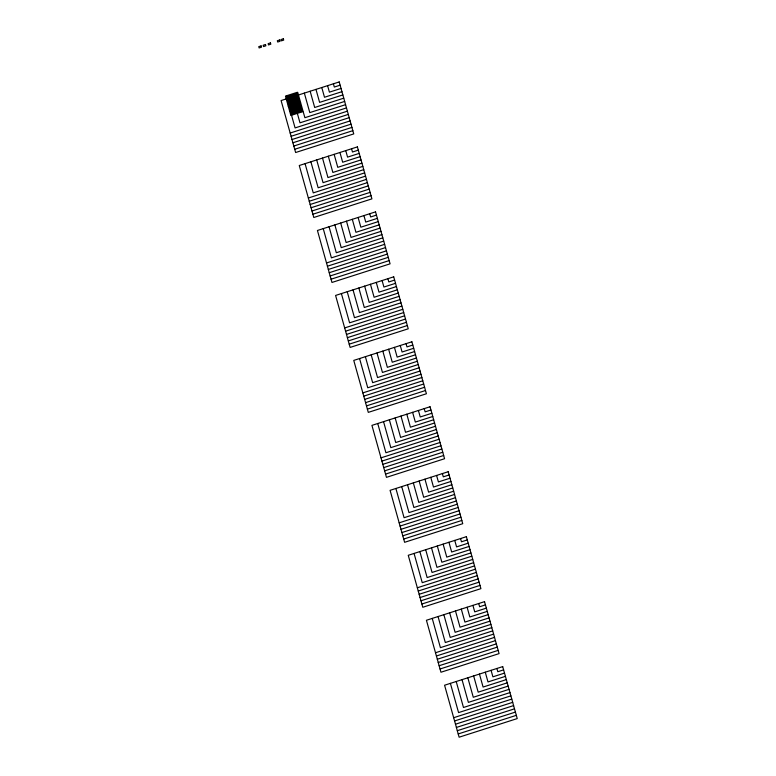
<?xml version="1.0" encoding="UTF-8"?>
<svg xmlns="http://www.w3.org/2000/svg" width="776" height="776" viewBox="0 0 776 776"><rect width="100%" height="100%" fill="white"/><g stroke="black" fill="none" stroke-linecap="round" stroke-linejoin="round"><path stroke-width="1.16" d="M285.791 95.991L297.324 92.296M340.121 85.185L334.31 87.048L333.408 83.798M288.274 103.189L289.933 102.655L288.342 103.402M288.711 104.731L290.36 104.207L288.769 104.944M341.033 88.435L329.412 92.15L327.588 85.661M288.226 106.089L293.241 104.479L293.415 105.099L295.714 104.702L300.555 102.481M289.176 106.409L290.825 105.885L289.244 106.622M289.613 107.961L291.262 107.427L289.671 108.174M341.944 91.675L324.504 97.262L321.778 87.523M342.846 94.924L319.605 102.374L315.968 89.386M343.758 98.174L314.697 107.486L310.157 91.238M291.194 115.333L302.737 111.647M344.67 101.423L309.799 112.598L304.347 93.101M345.572 104.673L304.89 117.7L297.732 92.383M346.484 107.922L299.992 122.812L292.717 96.825M347.396 111.172L295.084 127.924L286.907 98.688M290.175 133.036L348.298 114.421M291.087 136.285L349.21 117.661M291.999 139.534L350.112 120.91M292.901 142.774L351.024 124.16M293.813 146.024L351.935 127.409M294.725 149.273L352.837 130.659M358.289 150.146L352.479 152.009L351.567 148.759M359.201 153.396L347.57 157.121L345.756 150.622M360.103 156.645L342.672 162.232L339.946 152.484M361.015 159.895L337.764 167.335L334.136 154.346M361.926 163.144L332.865 172.447L328.326 156.209M362.829 166.384L327.957 177.559L322.506 158.071M363.74 169.634L323.058 182.67L316.695 159.934M364.652 172.883L318.15 187.782L310.885 161.796M365.554 176.133L313.252 192.885L305.075 163.658M308.344 197.996L366.466 179.382M309.255 201.246L367.378 182.632M310.157 204.495L368.28 185.881M311.069 207.745L369.192 189.121M311.981 210.994L370.094 192.37M312.883 214.234L371.006 195.62M376.457 215.107L370.647 216.97L369.735 213.72M377.359 218.357L365.738 222.081L363.925 215.582M378.271 221.606L360.84 227.193L358.114 217.445M379.183 224.856L355.932 232.305L352.304 219.307M380.085 228.105L351.033 237.407L346.484 221.17M380.997 231.355L346.125 242.519L340.674 223.032M381.908 234.604L341.217 247.631L334.863 224.894M382.81 237.844L336.318 252.743L329.053 226.757M383.722 241.094L331.41 257.855L323.243 228.619M326.512 262.957L384.634 244.343M327.423 266.207L385.536 247.593M328.326 269.456L386.448 250.842M329.237 272.706L387.35 254.091M330.139 275.955L388.262 257.341M331.051 279.205L389.174 260.59M394.625 280.078L388.805 281.94L387.903 278.691M395.527 283.327L383.907 287.042L382.093 280.553M396.439 286.567L378.998 292.154L376.273 282.415M397.341 289.817L374.1 297.266L370.462 284.278M398.253 293.066L369.192 302.378L364.652 286.131M399.165 296.316L364.293 307.49L358.842 287.993M400.067 299.565L359.385 312.592L353.031 289.855M400.979 302.815L354.486 317.704L347.221 291.718M401.89 306.064L349.578 322.816L341.401 293.58M344.68 327.928L402.792 309.314M345.582 331.177L403.704 312.553M346.494 334.427L404.616 315.803M347.396 337.667L405.518 319.052M348.308 340.916L406.43 322.302M349.219 344.166L407.332 325.551M412.784 345.039L406.973 346.901L406.061 343.652M413.695 348.288L402.075 352.013L400.251 345.514M414.607 351.538L397.166 357.125L394.441 347.376M415.509 354.787L392.258 362.227L388.63 349.239M416.421 358.037L387.36 367.339L382.82 351.101M417.323 361.276L382.452 372.451L377.01 352.964M418.235 364.526L377.553 377.563L371.19 354.826M419.147 367.775L372.645 382.675L365.38 356.688M420.049 371.025L367.746 387.777L359.569 358.551M362.838 392.889L420.961 374.274M363.75 396.138L421.872 377.524M364.662 399.388L422.774 380.774M365.564 402.637L423.686 384.013M366.476 405.887L424.598 387.263M367.378 409.127L425.5 390.512M430.952 410L425.141 411.862L424.23 408.613M431.863 413.249L420.233 416.974L418.419 410.475M432.765 416.499L415.335 422.086L412.609 412.337M433.677 419.748L410.426 427.198L406.799 414.2M434.579 422.998L405.528 432.3L400.979 416.062M435.491 426.247L400.62 437.412L395.168 417.925M436.403 429.497L395.721 442.524L389.358 419.787M437.305 432.736L390.813 447.636L383.548 421.649M438.217 435.986L385.915 452.748L377.737 423.512M381.006 457.85L439.129 439.235M381.918 461.099L440.031 442.485M382.82 464.349L440.943 445.734M383.732 467.598L441.854 448.984M384.644 470.848L442.756 452.233M385.546 474.097L443.668 455.483M449.12 474.97L443.3 476.833L442.398 473.583M450.022 478.22L438.401 481.935L436.587 475.445M450.934 481.459L433.493 487.047L430.777 477.308M451.845 484.709L428.594 492.159L424.957 479.17M452.748 487.959L423.686 497.27L419.147 481.023M453.659 491.208L418.788 502.382L413.336 482.885M454.561 494.457L413.88 507.485L407.526 484.748M455.473 497.707L408.981 512.596L401.716 486.61M456.385 500.957L404.073 517.708L395.896 488.473M399.174 522.82L457.287 504.206M400.076 526.07L458.199 507.446M400.988 529.319L459.111 510.695M401.9 532.559L460.013 513.945M402.802 535.809L460.925 517.194M403.714 539.058L461.836 520.444M467.278 539.931L461.468 541.793L460.566 538.544M468.19 543.181L456.569 546.905L454.746 540.406M469.102 546.43L451.661 552.017L448.935 542.269M470.004 549.68L446.763 557.12L443.125 544.131M470.916 552.929L441.854 562.231L437.315 545.994M471.827 556.169L436.956 567.343L431.505 547.856M472.73 559.418L432.048 572.455L425.694 549.718M473.641 562.668L427.139 577.567L419.874 551.581M474.543 565.917L422.241 582.669L414.064 553.443M417.333 587.781L475.455 569.167M418.245 591.031L476.367 572.416M419.156 594.28L477.269 575.666M420.058 597.53L478.181 578.906M420.97 600.779L479.093 582.155M421.882 604.019L479.995 585.405M485.446 604.892L479.636 606.754L478.724 603.505M486.358 608.142L474.728 611.866L472.914 605.367M487.26 611.391L469.829 616.978L467.103 607.23M488.172 614.64L464.921 622.09L461.293 609.092M489.084 617.89L460.022 627.192L455.483 610.955M489.986 621.139L455.114 632.304L449.663 612.817M490.898 624.389L450.216 637.416L443.853 614.679M491.809 627.629L445.308 642.528L438.042 616.542M492.712 630.878L440.409 647.64L432.232 618.404M435.501 652.742L493.623 634.128M436.413 655.992L494.525 637.377M437.315 659.241L495.437 640.627M438.227 662.491L496.349 643.876M439.138 665.74L497.251 647.126M440.04 668.99L498.163 650.375M503.614 669.863L497.804 671.725L496.892 668.476M504.516 673.112L492.896 676.827L491.082 670.338M505.428 676.352L487.997 681.939L485.272 672.2M506.34 679.601L483.089 687.051L479.452 674.063M507.242 682.851L478.181 692.163L473.641 675.915M508.154 686.1L473.282 697.275L467.831 677.778M509.066 689.35L468.374 702.377L462.021 679.64M509.968 692.599L463.476 707.489L456.21 681.503M510.88 695.849L458.567 712.601L450.4 683.365M453.669 717.713L511.782 699.098M454.571 720.962L512.693 702.338M455.483 724.212L513.605 705.588M456.395 727.452L514.507 708.837M457.297 730.701L515.419 712.087M458.209 733.95L516.331 715.336M285.49 96.302L290.796 115.255M261.085 45.9L258.767 46.638L259.126 47.937L261.454 47.2L261.085 45.9M270.455 42.893L268.137 43.64L268.496 44.94L270.824 44.193L270.455 42.893M265.479 44.513L263.161 45.26L263.52 46.56L265.848 45.813L265.479 44.513M279.651 39.983L277.333 40.721L277.692 42.02L280.02 41.283L279.651 39.983M283.337 38.8L281.009 39.547L281.378 40.847L283.706 40.1L283.337 38.8M288.119 95.952L286.499 96.466L286.751 97.378L288.371 96.854L288.119 95.952M294.812 93.974L293.183 94.497L293.435 95.409L295.064 94.885L294.812 93.974M296.927 93.168L295.336 93.915L296.927 93.168M292.542 94.74L290.951 95.487L292.542 94.74M297.111 93.576L295.481 94.1L295.734 95.002L297.363 94.488L297.111 93.576M290.408 95.758L288.817 96.505L290.408 95.758M292.727 95.147L291.097 95.671L291.349 96.583L292.979 96.059L292.727 95.147M290.593 96.166L288.973 96.69L289.225 97.601L290.855 97.078L290.593 96.166M288.556 97.495L286.926 98.018L287.178 98.93L288.808 98.406L288.556 97.495M297.363 94.721L295.772 95.458L297.363 94.721M292.969 96.292L291.378 97.029L292.969 96.292M295.239 95.526L293.609 96.04L293.871 96.951L295.491 96.428L295.239 95.526M290.845 97.31L289.254 98.048L290.845 97.31M339.219 81.936L281.096 100.55L295.627 152.523L353.749 133.909L339.219 81.936M297.625 95.429L296.005 95.952L296.257 96.864L297.887 96.34L297.625 95.429M293.289 97.155L291.66 97.679L291.912 98.591L293.541 98.067L293.289 97.155M295.588 96.757L293.959 97.281L294.211 98.193L295.84 97.669L295.588 96.757M288.982 99.047L287.363 99.561L287.615 100.473L289.244 99.949L288.982 99.047M291.243 98.484L289.613 99.008L289.875 99.92L291.495 99.396L291.243 98.484M297.974 96.67L296.345 97.194L296.597 98.096L298.226 97.582L297.974 96.67M293.629 98.397L292.009 98.921L292.261 99.832L293.891 99.309L293.629 98.397M295.937 97.999L294.308 98.523L294.56 99.425L296.19 98.911L295.937 97.999M291.592 99.726L289.962 100.249L290.214 101.152L291.844 100.638L291.592 99.726M289.419 100.589L287.789 101.113L288.051 102.025L289.671 101.501L289.419 100.589M298.324 97.902L296.694 98.426L296.946 99.338L298.576 98.814L298.324 97.902M293.978 99.638L292.348 100.153L292.6 101.064L294.23 100.541L293.978 99.638M296.277 99.231L294.647 99.755L294.909 100.667L296.529 100.143L296.277 99.231M291.941 100.967L290.311 101.481L290.563 102.393L292.193 101.869L291.941 100.967M298.663 99.144L297.043 99.668L297.295 100.579L298.925 100.056L298.663 99.144M294.327 100.87L292.697 101.394L292.95 102.306L294.579 101.782L294.327 100.87M296.626 100.473L294.996 100.996L295.249 101.898L296.878 101.384L296.626 100.473M292.28 102.199L290.651 102.723L290.913 103.635L292.533 103.111L292.28 102.199M290.108 103.062L288.488 103.586L288.74 104.498L290.37 103.974L290.108 103.062M299.012 100.385L297.383 100.899L297.635 101.811L299.264 101.287L299.012 100.385M294.667 102.112L293.047 102.636L293.299 103.538L294.928 103.024L294.667 102.112M296.975 101.714L295.346 102.228L295.598 103.14L297.227 102.616L296.975 101.714M292.63 103.441L291 103.955L291.252 104.867L292.882 104.343L292.63 103.441M299.361 101.617L297.732 102.141L297.984 103.053L299.614 102.529L299.361 101.617M295.016 103.344L293.386 103.868L293.638 104.779L295.268 104.256L295.016 103.344M297.315 102.946L295.685 103.47L295.947 104.382L297.567 103.858L297.315 102.946M293.008 104.808L291.388 105.323L291.64 106.234L293.27 105.711L293.008 104.808M299.74 102.985L298.11 103.509L298.372 104.421L299.992 103.897L299.74 102.985M295.394 104.712L293.774 105.235L294.026 106.147L295.656 105.623L295.394 104.712M291.01 106.293L289.39 106.807L289.642 107.718L291.272 107.195L291.01 106.293M297.703 104.314L296.073 104.838L296.325 105.749L297.955 105.226L297.703 104.314M293.357 106.04L291.727 106.564L291.98 107.476L293.609 106.952L293.357 106.04M300.089 104.227L298.459 104.75L298.712 105.652L300.341 105.138L300.089 104.227M295.743 105.953L294.114 106.477L294.376 107.379L295.995 106.865L295.743 105.953M298.042 105.555L296.422 106.069L296.675 106.981L298.304 106.457L298.042 105.555M293.706 107.282L292.077 107.806L292.329 108.708L293.959 108.194L293.706 107.282M300.428 105.458L298.808 105.982L299.061 106.894L300.69 106.37L300.428 105.458M291.621 108.456L289.991 108.979L290.243 109.882L291.873 109.367L291.621 108.456M296.092 107.195L294.463 107.709L294.715 108.621L296.345 108.097L296.092 107.195M298.391 106.787L296.762 107.311L297.014 108.223L298.644 107.699L298.391 106.787M294.046 108.514L292.426 109.038L292.678 109.949L294.308 109.426L294.046 108.514M300.778 106.7L299.148 107.224L299.41 108.126L301.03 107.612L300.778 106.7M296.432 108.427L294.812 108.95L295.064 109.862L296.694 109.338L296.432 108.427M292.048 109.998L290.428 110.522L290.68 111.434L292.31 110.91L292.048 109.998M298.741 108.029L297.111 108.553L297.363 109.455L298.993 108.941L298.741 108.029M294.395 109.755L292.765 110.279L293.018 111.191L294.647 110.667L294.395 109.755M301.127 107.942L299.497 108.456L299.749 109.367L301.379 108.844L301.127 107.942M296.781 109.668L295.152 110.182L295.413 111.094L297.033 110.57L296.781 109.668M299.08 109.261L297.46 109.785L297.712 110.696L299.342 110.173L299.08 109.261M292.484 111.55L290.855 112.074L291.107 112.976L292.736 112.462L292.484 111.55M301.466 109.173L299.846 109.697L300.099 110.609L301.728 110.085L301.466 109.173M294.773 111.366L293.183 112.103L294.773 111.366M294.958 111.763L293.328 112.287L293.58 113.199L295.21 112.675L294.958 111.763M297.256 111.366L295.627 111.889L295.889 112.801L297.509 112.278L297.256 111.366M299.517 110.813L297.887 111.337L298.139 112.239L299.769 111.725L299.517 110.813M292.921 113.092L291.291 113.616L291.543 114.528L293.173 114.004L292.921 113.092M301.815 110.415L300.186 110.929L300.448 111.841L302.068 111.317L301.815 110.415M295.21 112.908L293.619 113.655L295.21 112.908M357.387 146.897L299.264 165.511L313.795 217.484L371.917 198.869L357.387 146.897M375.545 211.867L317.433 230.482L331.963 282.454L390.076 263.83L375.545 211.867M393.713 276.828L335.591 295.443L350.121 347.415L408.244 328.801L393.713 276.828M411.881 341.789L353.759 360.404L368.29 412.376L426.412 393.762L411.881 341.789M430.04 406.76L371.927 425.374L386.458 477.347L444.57 458.723L430.04 406.76M448.208 471.721L390.085 490.335L404.616 542.308L462.738 523.693L448.208 471.721M466.376 536.682L408.254 555.296L422.784 607.268L480.907 588.654L466.376 536.682M484.534 601.652L426.422 620.267L440.952 672.239L499.075 653.615L484.534 601.652M502.702 666.613L444.58 685.227L459.12 737.2L517.233 718.586L502.702 666.613"/></g></svg>
